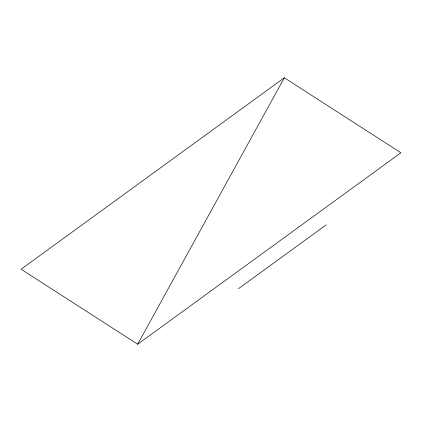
<?xml version="1.0" encoding="UTF-8"?>
<svg xmlns="http://www.w3.org/2000/svg" width="422" height="422" viewBox="0 0 422 422"><rect width="100%" height="100%" fill="white"/><g stroke="black" fill="none" stroke-linecap="round" stroke-linejoin="round"><path stroke-width="0.63" d="M137.667 344.231L284.333 77.769L400.9 152.78L137.667 344.231L21.1 269.22L284.333 77.769M238.367 288.748L326.106 224.931"/></g></svg>
